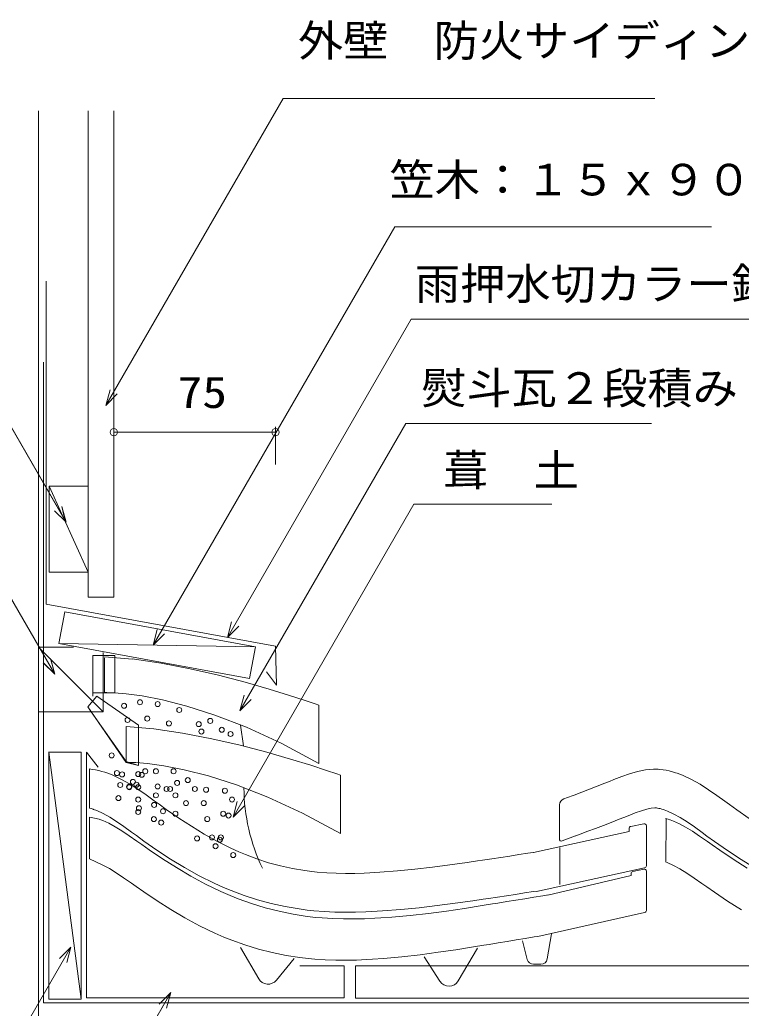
# Model space of a CAD drawing. Units: millimetres, scale not verified. Extents: x -731 to 666, y -369 to 388.
# Drawn here: x -424.2 to -89.4, y -70.7 to 388.4 of the extents above; entities that cross this region are included whole.
import ezdxf
from ezdxf.enums import TextEntityAlignment as Align

# ---------------------------------------------------------------- set-up
doc = ezdxf.new("R2010")
doc.units = ezdxf.units.MM
doc.header["$LTSCALE"] = 10
doc.linetypes.add('DASHED3', pattern=[4, 3, -1])
for name, color, linetype, lineweight in [('0-0_LAYER001', 4, 'Continuous', 18), ('0-1_LAYER003', 7, 'Continuous', 18), ('0-2_LAYER004', 2, 'Continuous', 18), ('0-3_LAYER005', 2, 'Continuous', 18), ('0-4_LAYER006', 2, 'Continuous', 18), ('0-5_LAYER007', 3, 'Continuous', 18)]:
    doc.layers.add(name, color=color, linetype=linetype, lineweight=lineweight)
doc.styles.add('ＭＳ ゴシック', font='')
doc.styles.get('ＭＳ ゴシック').set_extended_font_data('MS Gothic')

msp = doc.modelspace()

# ---------------------------------------------------------------- linework, layer by layer
at = {"layer": '0-0_LAYER001', "color": 2}
for p, q in [((-380.55, 199.37), (-380.55, 181.87)), ((-305.55, 199.37), (-305.55, 181.87)), ((-380.55, 196.87), (-305.55, 196.87)), ((-392.55, 120.25), (-380.55, 120.25)), ((-380.15, 93.2), (-390.29, 93.2)), ((-321.82, 60.72), (-320.44, 51.15)), ((-395.75, 48.22), (-410.96, 48.22)), ((-410.75, 48.22), (-395.75, -66.43)), ((-393.22, 48.22), (-387.86, 41.3))]:
    msp.add_line(p, q, dxfattribs=at)
at = {"layer": '0-0_LAYER001'}
for p, q in [((-384.89, 92.56), (-371.93, 91.52)), ((-384.89, 79.46), (-384.89, 78.99)), ((-374.89, 60.1), (-361.93, 59.06)), ((-391.93, 40.45), (-391.93, 22.25)), ((-173.76, 7.96), (-173.76, 23.68)), ((-171.72, 26.53), (-171.29, 26.69)), ((-391.93, 18.1), (-391.93, -1.34)), ((-391.93, 18.1), (-388.76, 17.46)), ((-388.76, 17.46), (-388.11, 17.3)), ((-388.11, 17.3), (-387.32, 17.07)), ((-387.32, 17.07), (-387.14, 17.01)), ((-387.14, 17.01), (-385.67, 16.48)), ((-385.67, 16.48), (-382.84, 15.21)), ((-382.84, 15.21), (-379.98, 13.65)), ((-134.6, 15.03), (-140.6, 13.79)), ((-133.4, 14.06), (-133.4, -4.52)), ((-124.56, 17.4), (-124.52, 17.39)), ((-124.52, 17.39), (-123.94, 17.27)), ((-124.2, 17.3), (-124.37, -2.87)), ((-123.94, 17.27), (-123.28, 17.11)), ((-123.28, 17.11), (-122.49, 16.88)), ((-122.49, 16.88), (-122.31, 16.83)), ((-122.31, 16.83), (-120.85, 16.29)), ((-120.85, 16.29), (-118.02, 15.02)), ((-118.02, 15.02), (-115.15, 13.47)), ((-379.98, 13.65), (-376.86, 11.73)), ((-376.86, 11.73), (-373.49, 9.46)), ((-373.49, 9.46), (-369.87, 6.92)), ((-185.85, 1.7), (-141.4, 11.35)), ((-172.4, 7.02), (-166.23, 9.36)), ((-141.4, 12.81), (-141.4, 11.35)), ((-115.15, 13.47), (-112.04, 11.54)), ((-112.04, 11.54), (-108.67, 9.28)), ((-108.67, 9.28), (-105.04, 6.74)), ((-369.87, 6.92), (-367.63, 5.35)), ((-367.63, 5.35), (-364.09, 2.88)), ((-105.04, 6.74), (-102.81, 5.16)), ((-102.81, 5.16), (-99.27, 2.7)), ((-364.09, 2.88), (-357.91, -1.28)), ((-173.58, -13.18), (-173.58, 4.02)), ((-99.27, 2.7), (-93.09, -1.46)), ((-391.93, -1.34), (-385.64, -4.16)), ((-385.64, -4.16), (-382.65, -5.78)), ((-357.91, -1.28), (-351.5, -5.36)), ((-124.53, -2.74), (-123.78, -3.01)), ((-123.78, -3.01), (-120.81, -4.34)), ((-120.81, -4.34), (-117.83, -5.96)), ((-93.09, -1.46), (-86.68, -5.54)), ((-382.65, -5.78), (-379.46, -7.75)), ((-379.46, -7.75), (-376.04, -10.05)), ((-351.5, -5.36), (-344.86, -9.29)), ((-134.19, -5.5), (-184.32, -16.38)), ((-179.11, -18.13), (-140.44, -9.08)), ((-140.44, -8.12), (-140.44, -9.08)), ((-134.62, -6.01), (-139.66, -7.15)), ((-133.4, -25.27), (-133.4, -6.99)), ((-117.83, -5.96), (-114.64, -7.94)), ((-114.64, -7.94), (-111.22, -10.23)), ((-376.04, -10.05), (-372.4, -12.6)), ((-372.4, -12.6), (-370.17, -14.17)), ((-344.86, -9.29), (-337.97, -13.02)), ((-337.97, -13.02), (-330.9, -16.44)), ((-111.22, -10.23), (-107.58, -12.79)), ((-107.58, -12.79), (-105.35, -14.36)), ((-370.17, -14.17), (-366.65, -16.63)), ((-366.65, -16.63), (-360.5, -20.76)), ((-330.9, -16.44), (-326.54, -18.33)), ((-326.54, -18.33), (-322.85, -19.8)), ((-181.4, -18.39), (-178.97, -17.99)), ((-105.35, -14.36), (-101.82, -16.81)), ((-101.82, -16.81), (-95.67, -20.95)), ((-360.5, -20.76), (-354.13, -24.82)), ((-322.85, -19.8), (-316.68, -22.01)), ((-316.68, -22.01), (-310.32, -23.96)), ((-209.58, -23.02), (-204.85, -22.25)), ((-204.85, -22.25), (-202.39, -21.86)), ((-202.39, -21.86), (-198.19, -21.17)), ((-198.19, -21.17), (-193.98, -20.48)), ((-193.98, -20.48), (-189.78, -19.78)), ((-189.78, -19.78), (-185.59, -19.09)), ((-185.59, -19.09), (-181.4, -18.39)), ((-95.67, -20.95), (-89.31, -25)), ((-354.13, -24.82), (-347.56, -28.71)), ((-310.32, -23.96), (-303.86, -25.61)), ((-303.86, -25.61), (-297.31, -26.97)), ((-297.31, -26.97), (-290.8, -27.99)), ((-243.01, -27.61), (-234.5, -26.64)), ((-234.5, -26.64), (-226.09, -25.52)), ((-226.09, -25.52), (-217.78, -24.3)), ((-217.78, -24.3), (-209.58, -23.02)), ((-134.18, -26.24), (-183.76, -37.31)), ((-347.56, -28.71), (-340.74, -32.4)), ((-290.8, -27.99), (-286.87, -28.45)), ((-286.87, -28.45), (-283.81, -28.73)), ((-283.81, -28.73), (-278.86, -29.05)), ((-278.86, -29.05), (-273.89, -29.21)), ((-273.89, -29.21), (-268.98, -29.22)), ((-268.98, -29.22), (-264.16, -29.12)), ((-264.16, -29.12), (-259.43, -28.91)), ((-259.43, -28.91), (-256.63, -28.75)), ((-256.63, -28.75), (-251.57, -28.39)), ((-251.57, -28.39), (-243.01, -27.61)), ((-340.74, -32.4), (-333.75, -35.78)), ((-333.75, -35.78), (-329.45, -37.64)), ((-179.39, -47.74), (-177.46, -36.13)), ((-329.45, -37.64), (-325.82, -39.09)), ((-325.82, -39.09), (-319.74, -41.27)), ((-319.74, -41.27), (-313.46, -43.19)), ((-208.85, -41.44), (-206.4, -41.04)), ((-206.4, -41.04), (-202.19, -40.36)), ((-202.19, -40.36), (-197.99, -39.66)), ((-197.99, -39.66), (-193.79, -38.97)), ((-193.79, -38.97), (-189.6, -38.27)), ((-188.7, -48), (-190.94, -39.43)), ((-189.6, -38.27), (-185.41, -37.58)), ((-185.41, -37.58), (-183.8, -37.31)), ((-313.31, -57.02), (-321.84, -42.49)), ((-313.46, -43.19), (-307.09, -44.83)), ((-307.09, -44.83), (-300.63, -46.16)), ((-246.9, -46.78), (-238.43, -45.81)), ((-238.43, -45.81), (-230.05, -44.7)), ((-230.05, -44.7), (-221.77, -43.48)), ((-221.77, -43.48), (-213.57, -42.2)), ((-220.68, -57.95), (-211.74, -42.7)), ((-213.57, -42.2), (-208.85, -41.44)), ((-305.14, -57.67), (-296.83, -47.6)), ((-300.63, -46.16), (-294.21, -47.17)), ((-294.21, -47.17), (-290.34, -47.62)), ((-290.34, -47.62), (-287.34, -47.9)), ((-287.34, -47.9), (-282.44, -48.21)), ((-282.44, -48.21), (-277.53, -48.37)), ((-277.53, -48.37), (-272.69, -48.38)), ((-272.69, -48.38), (-267.9, -48.28)), ((-267.9, -48.28), (-263.22, -48.08)), ((-263.22, -48.08), (-260.44, -47.92)), ((-260.44, -47.92), (-255.41, -47.56)), ((-255.41, -47.56), (-246.9, -46.78)), ((-229.19, -58.14), (-236.52, -46.83)), ((-182.35, -50.24), (-185.77, -50.24))]:
    msp.add_line(p, q, dxfattribs=at)
at = {"layer": '0-0_LAYER001', "color": 2}
for points in [[(-384.27, 209.32), (-301.99, 351.82), (-129.49, 351.82)], [(-362.34, 97.96), (-250.18, 292.22), (-103.18, 292.22)], [(-402.76, 155.06), (-462.46, 258.45), (-502.96, 258.45)], [(-327.88, 101.54), (-242.56, 249.32), (-8.56, 249.32)], [(-378.97, 214.62), (-384.27, 209.32), (-382.33, 216.56)], [(-322.06, 67.49), (-245.01, 200.94), (-131.01, 200.94)], [(-404.7, 162.3), (-402.76, 155.06), (-408.06, 160.36)], [(-325.24, 18.03), (-241.26, 163.49), (-177.29, 163.49)], [(-322.58, 106.84), (-327.88, 101.54), (-325.94, 108.78)], [(-357.03, 103.27), (-362.34, 97.96), (-360.39, 105.21)], [(-380.15, 93.2), (-380.15, 75.85), (-390.29, 75.85), (-390.29, 92.76)], [(-369.12, 60.86), (-388.52, 74.24), (-392.64, 69.24)], [(-316.76, 72.79), (-322.06, 67.49), (-320.12, 74.73)], [(-369.12, 60.86), (-369.12, 42.05), (-374.89, 43.47), (-392.64, 69.24)], [(-319.94, 23.33), (-325.24, 18.03), (-323.3, 25.27)], [(-400.48, -42.25), (-475.02, -171.35), (-638.52, -171.35)], [(-405.78, -47.55), (-400.48, -42.25), (-402.42, -49.49)], [(-354.15, -63.39), (-461.25, -248.89), (-662.25, -248.89)], [(-359.45, -68.7), (-354.15, -63.39), (-356.09, -70.64)]]:
    msp.add_lwpolyline(points, dxfattribs=at)
at = {"layer": '0-0_LAYER001'}
for points in [[(-384.89, 92.1), (-384.89, 90.83), (-384.89, 88.97), (-384.89, 86.71), (-384.89, 84.25), (-384.89, 81.78), (-384.89, 79.52), (-384.89, 77.66), (-384.89, 76.4), (-384.89, 75.93), (-383.74, 75.95), (-380.37, 75.85), (-374.87, 75.41), (-367.35, 74.38), (-357.9, 72.55), (-346.64, 69.66), (-333.65, 65.49), (-319.05, 59.81), (-302.94, 52.39), (-285.41, 42.99), (-285.41, 43.74), (-285.41, 45.8), (-285.41, 48.83), (-285.41, 52.52), (-285.41, 56.52), (-285.41, 60.53), (-285.41, 64.21), (-285.41, 67.24), (-285.41, 69.3), (-285.41, 70.06), (-287.08, 70.64), (-291.78, 72.24), (-299.07, 74.61), (-308.5, 77.51), (-319.62, 80.7), (-331.98, 83.94), (-345.14, 86.98), (-358.64, 89.6), (-372.04, 91.54)], [(-374.89, 60.1), (-374.89, 59.64), (-374.89, 58.37), (-374.89, 56.51), (-374.89, 54.25), (-374.89, 51.79), (-374.89, 49.32), (-374.89, 47.06), (-374.89, 45.2), (-374.89, 43.94), (-374.89, 43.47), (-373.74, 43.49), (-370.37, 43.39), (-364.87, 42.95), (-357.35, 41.92), (-347.9, 40.09), (-336.64, 37.2), (-323.65, 33.03), (-309.05, 27.35), (-292.94, 19.93), (-275.41, 10.53), (-275.41, 11.28), (-275.41, 13.34), (-275.41, 16.37), (-275.41, 20.06), (-275.41, 24.06), (-275.41, 28.07), (-275.41, 31.75), (-275.41, 34.78), (-275.41, 36.84), (-275.41, 37.6), (-277.08, 38.18), (-281.78, 39.78), (-289.07, 42.15), (-298.5, 45.05), (-309.62, 48.24), (-321.98, 51.48), (-335.14, 54.52), (-348.64, 57.14), (-362.04, 59.08)], [(-391.96, 40.45), (-390.5, 40.28), (-389.04, 40.04), (-387.58, 39.72), (-386.14, 39.34), (-384.71, 38.91), (-383.89, 38.63), (-381.4, 37.69), (-377.24, 35.75), (-373.23, 33.51), (-369.35, 31.03), (-365.54, 28.39), (-361.77, 25.67), (-359.59, 24.09), (-356.26, 21.7), (-350.47, 17.68), (-344.59, 13.82), (-338.62, 10.17), (-332.52, 6.76), (-326.28, 3.63), (-322.58, 1.97), (-319.52, 0.7), (-314.16, -1.3), (-308.71, -3.06), (-303.17, -4.56), (-297.57, -5.8), (-291.93, -6.76), (-288.64, -7.2), (-286.12, -7.47), (-281.76, -7.81), (-277.4, -8.01), (-273.04, -8.08), (-268.67, -8.05), (-264.31, -7.92), (-261.78, -7.81), (-257.05, -7.54), (-248.91, -6.91), (-240.79, -6.1), (-232.68, -5.13), (-224.59, -4.06)], [(-171.29, 26.69), (-170.48, 27), (-166.93, 28.34), (-163.37, 29.69), (-159.81, 31.05), (-156.22, 32.44), (-152.61, 33.85), (-150.51, 34.68), (-148.43, 35.51), (-144.82, 36.91), (-141.19, 38.2), (-137.53, 39.26), (-133.85, 40.02), (-130.15, 40.36), (-127.99, 40.33), (-127.14, 40.27), (-125.67, 40.1), (-124.21, 39.85), (-122.76, 39.54), (-121.32, 39.16), (-119.89, 38.72), (-119.07, 38.45), (-116.57, 37.5), (-112.41, 35.57), (-108.41, 33.32), (-104.52, 30.84), (-100.72, 28.2), (-96.95, 25.48), (-94.77, 23.9), (-91.44, 21.51), (-85.64, 17.5)], [(-391.93, 22.25), (-391.78, 22.21), (-391.05, 22.02), (-390.2, 21.76), (-389.95, 21.68), (-388.39, 21.09), (-385.45, 19.72), (-382.48, 18.06), (-379.32, 16.04), (-375.93, 13.69), (-372.33, 11.09), (-370.12, 9.49), (-366.63, 6.99), (-360.54, 2.76), (-354.23, -1.38), (-347.71, -5.37), (-340.95, -9.15), (-334, -12.63), (-329.73, -14.55), (-326.13, -16.05), (-320.07, -18.31), (-313.82, -20.32), (-307.47, -22.04), (-301.04, -23.47), (-294.62, -24.57), (-290.76, -25.07), (-287.77, -25.39), (-282.88, -25.77), (-277.97, -26), (-273.12, -26.08), (-268.34, -26.04), (-263.65, -25.91), (-260.87, -25.79), (-255.84, -25.5), (-247.32, -24.84), (-238.83, -23.99), (-230.44, -22.99), (-222.14, -21.89), (-213.93, -20.73), (-209.19, -20.03)], [(-166.19, 9.38), (-164.13, 10.16), (-160.56, 11.5), (-156.97, 12.87), (-153.35, 14.25), (-149.7, 15.66), (-146.02, 17.1), (-143.86, 17.96), (-141.84, 18.76), (-138.57, 20.03), (-135.67, 21.06), (-133.2, 21.78), (-131.21, 22.18), (-129.43, 22.35), (-128.75, 22.34), (-128.83, 22.35), (-128.22, 22.27), (-127.62, 22.17), (-126.96, 22.03), (-126.22, 21.84), (-125.37, 21.58), (-125.13, 21.5), (-123.57, 20.9), (-120.62, 19.53), (-117.66, 17.87), (-114.49, 15.85), (-111.11, 13.51), (-107.5, 10.9), (-105.3, 9.3), (-101.81, 6.8), (-95.71, 2.58), (-89.41, -1.56), (-82.89, -5.55)], [(-224.59, -4.06), (-216.51, -2.91), (-211.82, -2.22), (-209.39, -1.86), (-205.19, -1.24), (-200.99, -0.61), (-196.8, 0.03), (-192.6, 0.66), (-188.41, 1.3), (-185.98, 1.67)], [(-209.19, -20.03), (-206.74, -19.67), (-202.52, -19.04), (-198.31, -18.41), (-194.11, -17.77), (-189.9, -17.13), (-185.71, -16.5), (-184.09, -16.25)]]:
    msp.add_lwpolyline(points, dxfattribs=at)
at = {"layer": '0-0_LAYER001', "color": 2}
for centre in [(-380.55, 196.87), (-305.55, 196.87)]:
    msp.add_circle(centre, 1.7, dxfattribs=at)
msp.add_arc((-232.47, 32.28), 87.72, 180.387, 205.6149, dxfattribs=at)
at = {"layer": '0-0_LAYER001'}
for centre, radius, start, end in [((-170.65, 23.73), 3, 110.949, 178.7), ((-140.4, 12.81), 1, 101.7331, 180), ((-134.4, 14.06), 1, 0, 101.7331), ((-172.76, 7.96), 1, 180, 290.7317), ((-134.4, -4.52), 1, 282.245, 0), ((-139.44, -8.12), 1, 102.7244, 180), ((-134.4, -6.99), 1, 0, 102.7244), ((-134.4, -25.27), 1, 282.583, 0), ((-185.79, -47.24), 3, 194.6764, 270), ((-182.35, -47.24), 3, 270, 350.5377), ((-308.99, -54.49), 5, 210.4258, 320.47), ((-225, -55.42), 5, 212.9399, 329.6172)]:
    msp.add_arc(centre, radius, start, end, dxfattribs=at)
at = {"layer": '0-1_LAYER003'}
for p, q in [((-384.27, 209.32), (-301.99, 351.82)), ((-301.99, 351.82), (-129.49, 351.82)), ((-415.55, -302.53), (-415.55, 346.15)), ((-392.55, 346.15), (-392.55, 120.25)), ((-362.34, 97.96), (-250.18, 292.22)), ((-250.18, 292.22), (-103.18, 292.22)), ((-411.97, 116.94), (-411.97, 266.94)), ((-403.3, 155.99), (-462.46, 258.45)), ((-242.56, 249.32), (-327.88, 101.54)), ((-242.56, 249.32), (-8.56, 249.32)), ((-305.55, 181.87), (-305.55, 198.57)), ((-245.01, 200.94), (-131.01, 200.94)), ((-380.55, 196.87), (-305.55, 196.87)), ((-392.55, 131.86), (-410.55, 171.86)), ((-241.26, 163.49), (-325.24, 18.03)), ((-241.26, 163.49), (-177.29, 163.49)), ((-407.99, 84.44), (-442.95, 144.99)), ((-385.55, 67.01), (-415.55, 97.01)), ((-415.25, 97.01), (-413.23, 97.01)), ((-413.23, 97.01), (-399.22, 97.01)), ((-406.06, 98.66), (-314.83, 97.2)), ((-390.29, 93.2), (-390.29, 74.24)), ((-391.1, 67.01), (-392.64, 69.24)), ((-369.12, 60.86), (-369.12, 42.05)), ((-395.75, -66.43), (-410.75, 48.22)), ((-400.48, -42.25), (-402.42, -49.49)), ((-354.15, -63.39), (-461.25, -248.89)), ((-354.15, -63.39), (-359.45, -68.7)), ((-354.15, -63.39), (-356.09, -70.64))]:
    msp.add_line(p, q, dxfattribs=at)
at = {"layer": '0-1_LAYER003', "color": 2}
msp.add_line((-305.01, 79.37), (-309.68, 85.53), dxfattribs=at)
at = {"layer": '0-1_LAYER003'}
for points in [[(-392.55, 120.25), (-380.55, 120.25), (-380.55, 346.15)], [(-413.23, 229.32), (-413.23, -66.43), (-413.23, -68.18), (665.8, -68.18)], [(-382.33, 216.56), (-384.27, 209.32), (-378.97, 214.62)], [(-320.12, 74.73), (-322.06, 67.49), (-316.76, 72.79), (-322.06, 67.49), (-245.01, 200.94)], [(-408.06, 160.36), (-403.18, 155.48), (-404.7, 162.3)], [(-309.68, 85.53), (-305.01, 79.37), (-305.55, 97.45), (-411.97, 116.94)], [(-325.94, 108.78), (-327.88, 101.54), (-322.58, 106.84)], [(-360.39, 105.21), (-362.34, 97.96), (-357.03, 103.27)], [(-415.55, 67.01), (-385.55, 67.01), (-385.55, 94.5)], [(-390.29, 75.85), (-380.15, 75.85), (-380.15, 93.2), (-390.29, 93.2)], [(-409.83, 91.28), (-407.99, 84.44), (-413.23, 89.67)], [(-392.64, 69.24), (-388.52, 74.24), (-369.12, 60.86)], [(-369.12, 42.05), (-374.89, 43.94), (-391.1, 67.01)], [(-294.19, -51.01), (-273.64, -51.01), (-273.64, -65.81), (-393.22, -65.81), (-393.22, 48.22)], [(-323.3, 25.27), (-325.24, 18.03), (-319.94, 23.33)], [(-475.02, -171.35), (-400.48, -42.25), (-405.78, -47.55)], [(665.8, -51.01), (-268.37, -51.01), (-268.37, -66.01), (665.8, -66.01)]]:
    msp.add_lwpolyline(points, dxfattribs=at)
for points in [[(-410.55, 171.86), (-392.55, 171.86), (-392.55, 131.86), (-410.55, 131.86)], [(-406.06, 98.66), (-317.53, 82.45), (-314.83, 97.2), (-403.36, 113.42)], [(-410.75, 48.22), (-395.75, 48.22), (-395.75, -66.43), (-410.75, -66.43)]]:
    msp.add_lwpolyline(points, close=True, dxfattribs=at)
at = {"layer": '0-2_LAYER004', "color": 3}
msp.add_line((-415.55, 268.28), (-415.55, 346.15), dxfattribs=at)
at = {"layer": '0-2_LAYER004'}
for p, q in [((-392.55, 120.25), (-392.55, 346.15)), ((-380.55, 120.25), (-380.55, 346.15)), ((-415.55, 268.28), (-415.55, -148.44)), ((-410.55, 171.86), (-392.55, 131.86)), ((-314.83, 97.2), (-406.06, 98.66)), ((-305.55, 97.45), (-305.01, 79.37)), ((-410.75, 48.22), (-410.75, -66.43)), ((-395.75, -66.43), (-395.75, 48.22)), ((-393.22, -65.81), (-393.22, 48.22)), ((-268.37, -51.01), (-268.37, -66.01)), ((665.8, -51.01), (-268.37, -51.01)), ((-410.75, -66.43), (-395.75, -66.43)), ((-273.64, -65.81), (-393.22, -65.81)), ((-268.37, -66.01), (665.8, -66.01))]:
    msp.add_line(p, q, dxfattribs=at)
at = {"layer": '0-2_LAYER004', "linetype": 'DASHED3'}
for p, q in [((-413.23, -68.18), (-413.23, 229.32)), ((665.8, -68.18), (-413.23, -68.18))]:
    msp.add_line(p, q, dxfattribs=at)
at = {"layer": '0-2_LAYER004'}
for points in [[(-305.55, 97.45), (-411.97, 116.94), (-411.97, 266.94)], [(-273.64, -65.81), (-273.64, -51.01), (-294.19, -51.01)]]:
    msp.add_lwpolyline(points, dxfattribs=at)
for points in [[(-392.55, 131.86), (-392.55, 171.86), (-410.55, 171.86), (-410.55, 131.86)], [(-317.53, 82.45), (-314.83, 97.2), (-403.36, 113.42), (-406.06, 98.66)]]:
    msp.add_lwpolyline(points, close=True, dxfattribs=at)
at = {"layer": '0-3_LAYER005'}
for centre in [(-375.82, 69.78), (-368.43, 71.43), (-360.21, 70.6), (-350.2, 67.85), (-374.18, 63.21), (-365.06, 63.83), (-354.98, 61.63), (-341.16, 61.28), (-335.81, 62.76), (-330.45, 58.65), (-339.92, 57.83), (-326.41, 56.68), (-381.58, 46.77), (-379.11, 38.55), (-376.76, 37.93), (-369.25, 38.07), (-367.61, 37.73), (-365.96, 39.38), (-361.03, 39.38), (-352.81, 39.38), (-377.58, 33), (-373.48, 32.17), (-373.36, 31.98), (-371.71, 34.45), (-370.07, 33.14), (-369.25, 31.98), (-360.21, 32.32), (-356.1, 31.16), (-354.46, 31.16), (-351.17, 33.96), (-346.24, 35.27), (-342.95, 31.16), (-378.41, 26.91), (-361.03, 28.21), (-351.99, 28.21), (-337.77, 30.8), (-329, 30.36), (-369.25, 26.23), (-368.92, 22.24), (-361.85, 23.76), (-347.06, 24.58), (-338.84, 24.58), (-325.71, 26.25), (-369.25, 20.48), (-357.74, 20.81), (-351.99, 19.65), (-329.8, 19.65), (-327.34, 18.83), (-361.98, 17.16), (-358.57, 15.55), (-337.2, 17.19), (-341.93, 8.18), (-335, 8.68), (-330.9, 8.68), (-333.36, 4.58), (-331.34, 7.6), (-325.15, 0.48)]:
    msp.add_circle(centre, 1.16, dxfattribs=at)
at = {"layer": '0-4_LAYER006'}
msp.add_line((-415.55, 97.01), (-399.22, 97.01), dxfattribs=at)
for points in [[(-407.99, 84.44), (-442.95, 144.99), (-523.95, 144.99)], [(-385.55, 94.5), (-385.55, 67.01), (-415.55, 67.01), (-415.55, 97.01), (-385.55, 67.01)], [(-409.94, 91.68), (-407.99, 84.44), (-413.3, 89.74)]]:
    msp.add_lwpolyline(points, dxfattribs=at)
at = {"layer": '0-5_LAYER007'}
msp.add_line((-415.55, 346.15), (-415.55, -165.18), dxfattribs=at)

# ---------------------------------------------------------------- texts
at = {"layer": '0-0_LAYER001', "color": 7, "style": 'ＭＳ ゴシック'}
for s, width, p in [('外壁\u3000防火サイディング', 1.05, (-295.11, 366.95)), ('笠木：１５ｘ９０', 1.05, (-252.58, 302.42)), ('雨押水切カラー鋼板0.35ｍｍ以上', 1.05, (-240.84, 254.01)), ('熨斗瓦２段積み', 1.05, (-237.91, 205.61)), ('75', 1.15, (-350.98, 203.69)), ('葺\u3000土', 1.05, (-227.64, 167.47))]:
    msp.add_text(s, height=14.66, dxfattribs=dict(at, width=width)).set_placement(p, align=Align.BOTTOM_LEFT)

doc.saveas('drawing.dxf')
